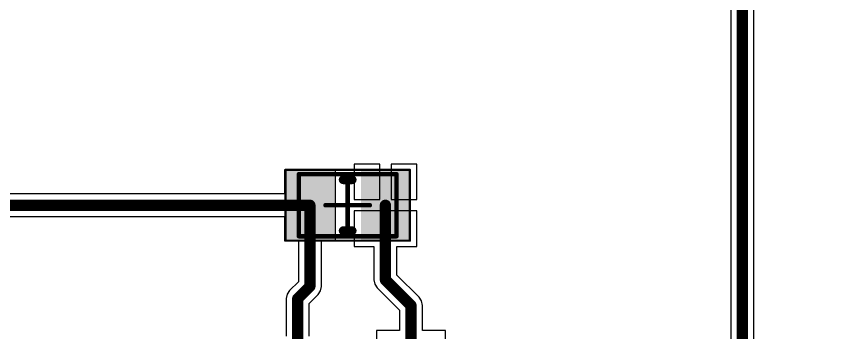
# Model space of a CAD drawing. Header units: millimetres. Extents: x 60.3 to 156.5, y 68.2 to 164.5.
# Drawn here: x 105.19 to 123.62, y 97.33 to 104.46 of the extents above; entities that cross this region are included whole.
import ezdxf

# ---------------------------------------------------------------- set-up
doc = ezdxf.new("R2010")
doc.units = ezdxf.units.MM
for name, color, linetype in [('BottomLayer', 5, 'Continuous'), ('BottomOverlay', 54, 'Continuous'), ('BottomPaste', 16, 'Continuous'), ('BottomSolder', 6, 'Continuous'), ('KeepOutLayer', 6, 'Continuous'), ('Mechanical13', 56, 'Continuous'), ('Mechanical15', 56, 'Continuous'), ('TopLayer', 1, 'Continuous')]:
    doc.layers.add(name, color=color, linetype=linetype)

# ---------------------------------------------------------------- blocks, each defined once
blk = doc.blocks.new('CAP0805_B_23')
at = {"layer": 'BottomLayer'}
for points in [[(-1.3, 0.675), (-1.3, -0.675), (-0.4, 0.675), (-0.4, -0.675)], [(0.4, 0.675), (0.4, -0.675), (1.3, 0.675), (1.3, -0.675)]]:
    blk.add_solid(points, dxfattribs=at)
at = {"layer": 'BottomOverlay', "const_width": 0.2}
for points in [[(-0.1, 0.575), (0.1, 0.575)], [(-0.1, -0.575), (0.1, -0.575)]]:
    blk.add_lwpolyline(points, dxfattribs=at)
at = {"layer": 'BottomOverlay', "const_width": 0.1}
for points in [[(-0.15, 0.575, 1), (-0.05, 0.575, 1)], [(0.05, 0.575, 1), (0.15, 0.575, 1)], [(-0.15, -0.575, 1), (-0.05, -0.575, 1)], [(0.05, -0.575, 1), (0.15, -0.575, 1)]]:
    blk.add_lwpolyline(points, format="xyb", close=True, dxfattribs=at)
at = {"layer": 'BottomPaste'}
for points in [[(-1.3, 0.675), (-1.3, -0.675), (-0.4, 0.675), (-0.4, -0.675)], [(0.4, 0.675), (0.4, -0.675), (1.3, 0.675), (1.3, -0.675)]]:
    blk.add_solid(points, dxfattribs=at)
at = {"layer": 'BottomSolder'}
for points in [[(-1.402, 0.777), (-1.402, -0.777), (-0.298, 0.777), (-0.298, -0.777)], [(0.298, 0.777), (0.298, -0.777), (1.402, 0.777), (1.402, -0.777)]]:
    blk.add_solid(points, dxfattribs=at)
at = {"layer": 'Mechanical13', "const_width": 0.1}
for points in [[(-1.1, -0.7), (-1.1, 0.7)], [(-1.1, 0.7), (1.1, 0.7)], [(1.1, -0.7), (1.1, 0.7)], [(-1.1, -0.7), (1.1, -0.7)]]:
    blk.add_lwpolyline(points, dxfattribs=at)
at = {"layer": 'Mechanical13', "const_width": 0.05}
for points in [[(-1.125, 0.7, 1), (-1.075, 0.7, 1)], [(-1.125, 0.7, 1), (-1.075, 0.7, 1)], [(1.075, 0.7, 1), (1.125, 0.7, 1)], [(1.075, 0.7, 1), (1.125, 0.7, 1)], [(-1.125, -0.7, 1), (-1.075, -0.7, 1)], [(-1.125, -0.7, 1), (-1.075, -0.7, 1)], [(1.075, -0.7, 1), (1.125, -0.7, 1)], [(1.075, -0.7, 1), (1.125, -0.7, 1)]]:
    blk.add_lwpolyline(points, format="xyb", close=True, dxfattribs=at)
at = {"layer": 'Mechanical15'}
for points, const_width in [([(-1.4, -0.8), (-1.4, 0.8)], 0.05), ([(-1.4, 0.8), (1.4, 0.8)], 0.05), ([(1.4, -0.8), (1.4, 0.8)], 0.05), ([(0, -0.5), (0, 0.5)], 0.1), ([(-0.5, 0), (0.5, 0)], 0.1), ([(-1.4, -0.8), (1.4, -0.8)], 0.05)]:
    blk.add_lwpolyline(points, dxfattribs=dict(at, const_width=const_width))
for points, const_width in [([(-1.412, 0.8, 1), (-1.387, 0.8, 1)], 0.025), ([(-1.412, 0.8, 1), (-1.387, 0.8, 1)], 0.025), ([(1.388, 0.8, 1), (1.413, 0.8, 1)], 0.025), ([(1.388, 0.8, 1), (1.413, 0.8, 1)], 0.025), ([(-0.025, 0.5, 1), (0.025, 0.5, 1)], 0.05), ([(-0.525, 0, 1), (-0.475, 0, 1)], 0.05), ([(0.475, 0, 1), (0.525, 0, 1)], 0.05), ([(-0.025, -0.5, 1), (0.025, -0.5, 1)], 0.05), ([(-1.412, -0.8, 1), (-1.387, -0.8, 1)], 0.025), ([(-1.412, -0.8, 1), (-1.387, -0.8, 1)], 0.025), ([(1.388, -0.8, 1), (1.413, -0.8, 1)], 0.025), ([(1.388, -0.8, 1), (1.413, -0.8, 1)], 0.025)]:
    blk.add_lwpolyline(points, format="xyb", close=True, dxfattribs=dict(at, const_width=const_width))

msp = doc.modelspace()

# ---------------------------------------------------------------- linework, layer by layer
at = {"layer": 'BottomLayer'}
for p, q in [((112.375, 101), (111.225, 101)), ((111.225, 101), (111.225, 100.457)), ((112.375, 99.4), (112.375, 101)), ((113.373, 101.129), (112.796, 101.129)), ((112.796, 101.129), (112.796, 100.327)), ((113.373, 100.327), (113.373, 101.129)), ((114.204, 101.129), (113.627, 101.129)), ((113.627, 101.129), (113.627, 100.327)), ((114.204, 100.327), (114.204, 101.129)), ((111.225, 100.457), (78.939, 100.457)), ((112.796, 100.327), (113.373, 100.327)), ((113.627, 100.327), (114.204, 100.327)), ((113.5, 100.073), (112.796, 100.073)), ((112.796, 100.073), (112.796, 99.271)), ((114.204, 100.073), (113.5, 100.073)), ((114.204, 99.271), (114.204, 100.073)), ((78.957, 99.943), (111.225, 99.943)), ((111.225, 99.943), (111.225, 99.4)), ((111.225, 99.4), (111.543, 99.4)), ((111.543, 99.4), (111.543, 98.476)), ((112.057, 98.37), (112.057, 99.4)), ((112.057, 99.4), (112.375, 99.4)), ((112.796, 99.271), (113.243, 99.271)), ((113.243, 99.271), (113.243, 98.517)), ((113.757, 98.624), (113.757, 99.271)), ((113.757, 99.271), (114.204, 99.271)), ((114.257, 98.124), (113.757, 98.624)), ((111.543, 98.476), (111.343, 98.276)), ((113.243, 98.517), (113.263, 98.419)), ((113.263, 98.419), (113.318, 98.336)), ((111.343, 98.276), (111.288, 98.193)), ((111.982, 98.188), (112.037, 98.271)), ((112.037, 98.271), (112.057, 98.37)), ((113.318, 98.336), (113.818, 97.836)), ((111.288, 98.193), (111.268, 98.095)), ((111.268, 98.095), (111.268, 97.25)), ((111.782, 97.988), (111.982, 98.188)), ((111.982, 98.188), (111.982, 98.188)), ((114.312, 98.041), (114.257, 98.124)), ((114.332, 97.942), (114.312, 98.041)), ((111.782, 97.25), (111.782, 97.988)), ((114.332, 97.379), (114.332, 97.942)), ((113.818, 97.836), (113.818, 97.379)), ((113.818, 97.379), (113.296, 97.379)), ((113.296, 97.379), (113.296, 96.427)), ((114.854, 97.379), (114.332, 97.379)), ((114.854, 96.427), (114.854, 97.379))]:
    msp.add_line(p, q, dxfattribs=at)
at = {"layer": 'BottomLayer', "const_width": 0.254}
for points in [[(78.254, 100.2), (111.8, 100.2)], [(111.8, 98.37), (111.8, 100.2)], [(113.5, 98.517), (113.5, 100.2)], [(113.5, 98.517), (114.075, 97.942)], [(111.525, 98.095), (111.8, 98.37)], [(111.525, 96.3), (111.525, 98.095)], [(114.075, 96.3), (114.075, 97.942)]]:
    msp.add_lwpolyline(points, dxfattribs=at)
at = {"layer": 'BottomLayer', "const_width": 0.127}
for points in [[(111.736, 100.2, 1), (111.863, 100.2, 1)], [(111.736, 100.2, 1), (111.863, 100.2, 1)], [(113.436, 100.2, 1), (113.563, 100.2, 1)], [(113.436, 98.517, 1), (113.563, 98.517, 1)], [(113.436, 98.517, 1), (113.563, 98.517, 1)], [(111.736, 98.37, 1), (111.863, 98.37, 1)], [(111.736, 98.37, 1), (111.863, 98.37, 1)], [(111.462, 98.095, 1), (111.589, 98.095, 1)], [(111.462, 98.095, 1), (111.589, 98.095, 1)], [(114.012, 97.942, 1), (114.139, 97.942, 1)], [(114.012, 97.942, 1), (114.139, 97.942, 1)]]:
    msp.add_lwpolyline(points, format="xyb", close=True, dxfattribs=at)
at = {"layer": 'KeepOutLayer', "const_width": 0.254}
msp.add_lwpolyline([(156.4, 116.327, 1), (60.4, 116.327, 1)], format="xyb", close=True, dxfattribs=at)
at = {"layer": 'TopLayer'}
for p, q in [((121.796, 86.659), (121.796, 106.751)), ((121.282, 106.342), (121.282, 87.181))]:
    msp.add_line(p, q, dxfattribs=at)
at = {"layer": 'TopLayer', "const_width": 0.254}
msp.add_lwpolyline([(121.539, 86.659), (121.539, 106.858)], dxfattribs=at)

# ---------------------------------------------------------------- block references
at = {"rotation": 360}
msp.add_blockref('CAP0805_B_23', (112.65, 100.2), dxfattribs=at)

doc.saveas('drawing.dxf')
